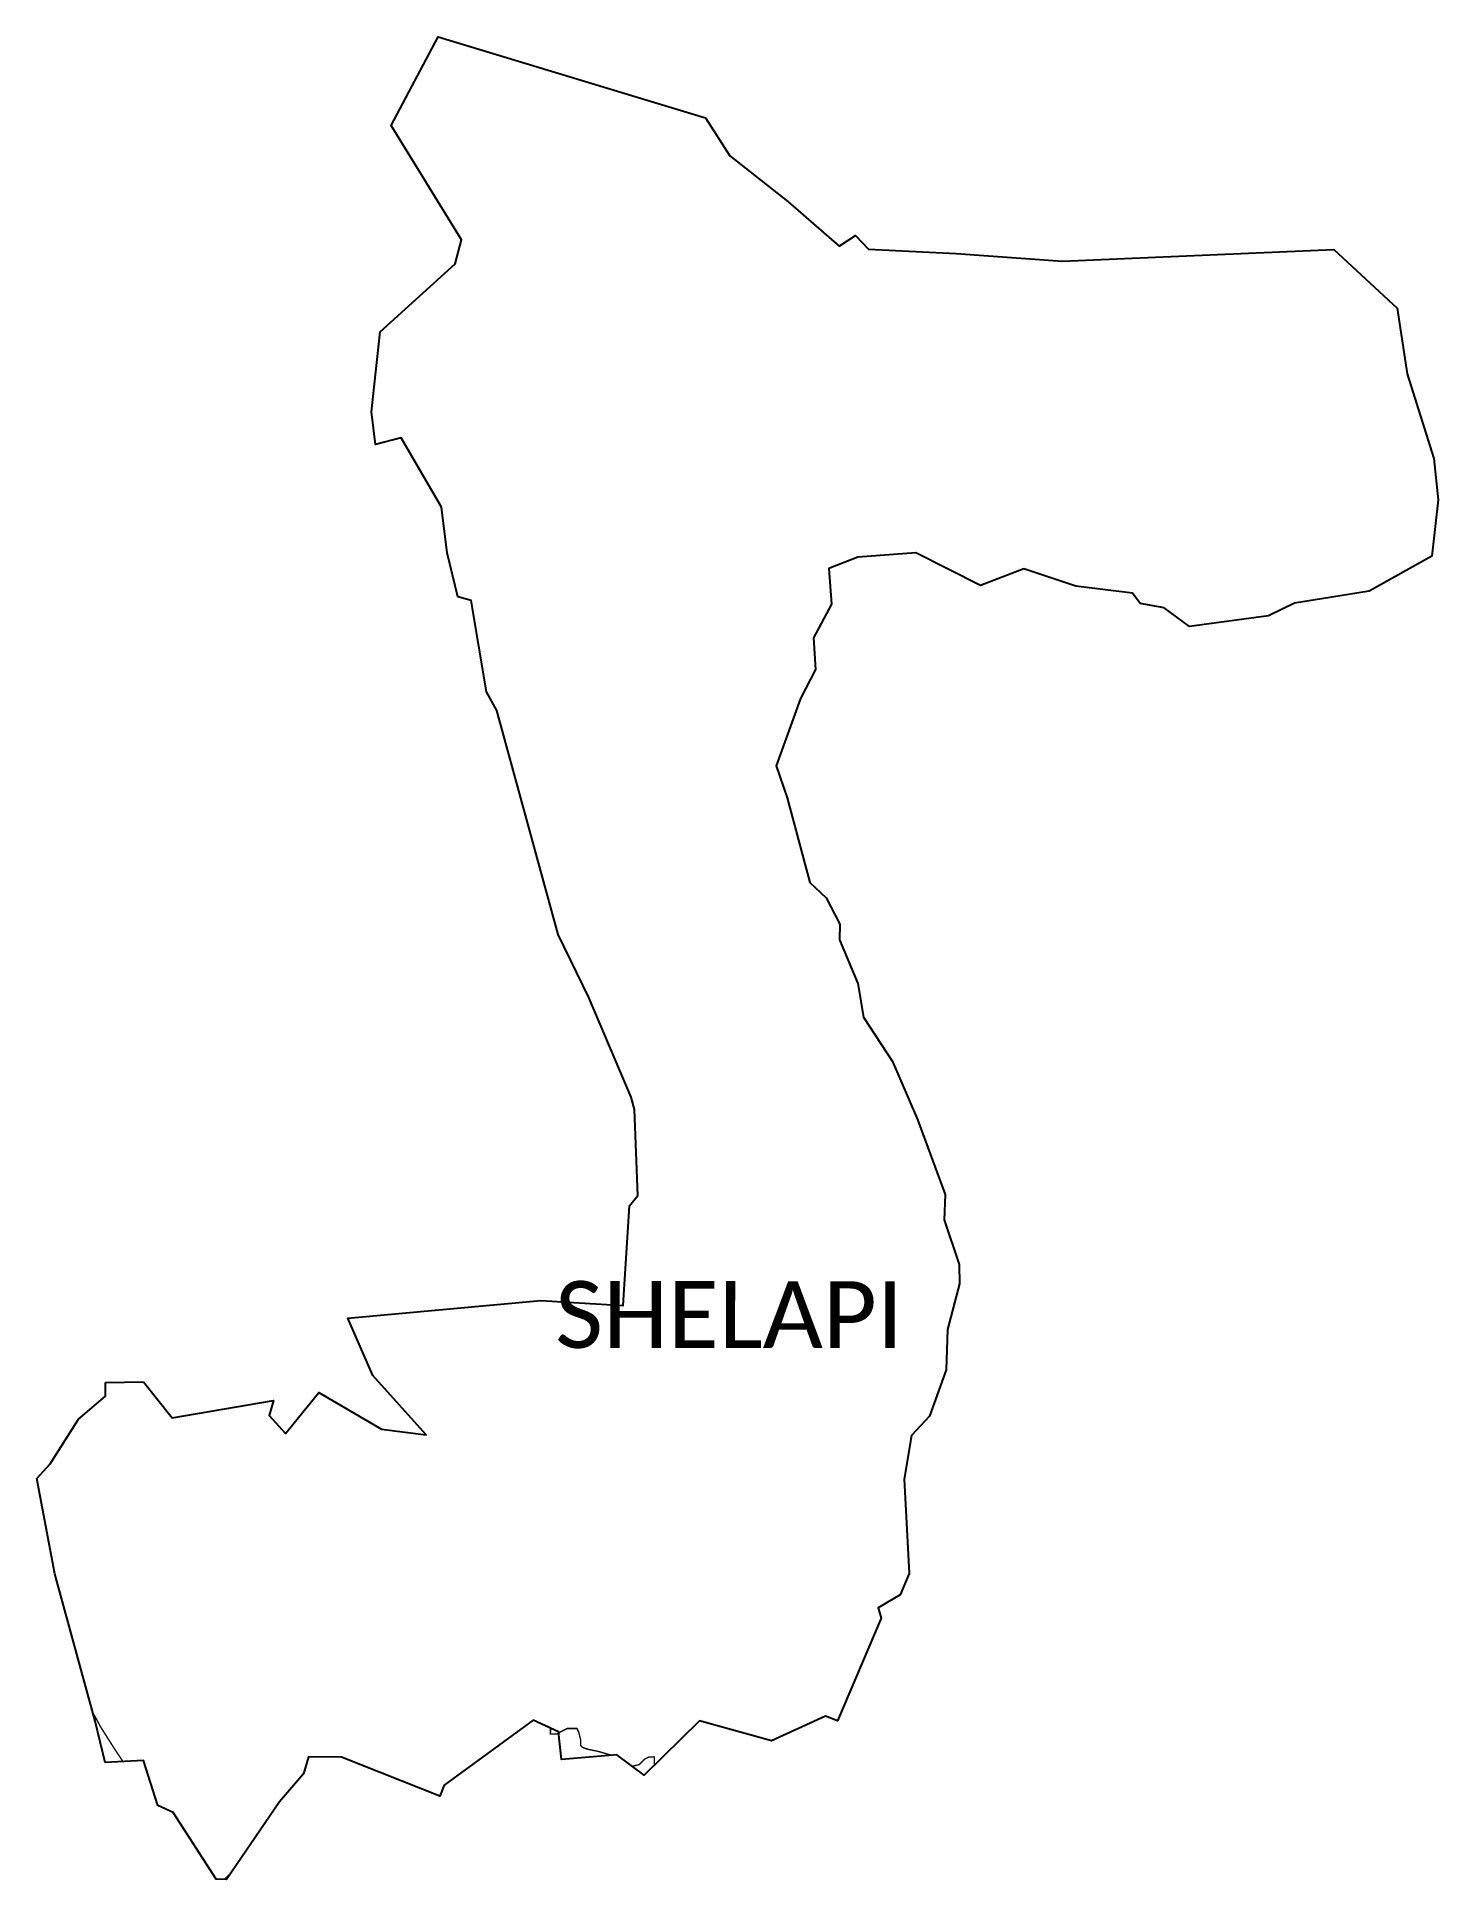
# Model space of a CAD drawing. Header units: metres. Extents: x 340396 to 343408, y 1762642 to 1766604.
import ezdxf

# ---------------------------------------------------------------- set-up
doc = ezdxf.new("R2010")
doc.units = ezdxf.units.M
for name, color, linetype in [('HAZARDS LINE', 1, 'Continuous'), ('village', 3, 'Continuous'), ('VILLAGE NAME', 250, 'Continuous')]:
    doc.layers.add(name, color=color, linetype=linetype)
doc.styles.get("Standard").update_dxf_attribs({"font": 'simplex.shx'})

msp = doc.modelspace()

# ---------------------------------------------------------------- linework, layer by layer
at = {"color": 3, "true_color": 0x00ff00, "flags": 128}
msp.add_lwpolyline([(340543.6, 1763711.1), (340625.2, 1763713)], dxfattribs=at)
at = {"layer": 'HAZARDS LINE', "lineweight": 18, "const_width": 3}
for points in [[(340580.9, 1762896.7), (340561.6, 1762925.7), (340533.3, 1762970.5), (340516.5, 1763001.3)], [(341630.9, 1762910.1), (341629.7, 1762910.5), (341601.3, 1762918.7), (341581, 1762922.8), (341568.8, 1762926.9), (341564.8, 1762931), (341564.8, 1762943.2), (341560.8, 1762959.5), (341556.7, 1762967.6), (341548.6, 1762967.6), (341540.5, 1762967.6), (341536.4, 1762967.7), (341520.2, 1762959.6), (341516.1, 1762955.5), (341503.9, 1762955.6), (341499.8, 1762955.6), (341499.9, 1762959.6), (341499.9, 1762967.8), (341495.8, 1762971.8), (341483.7, 1762975.9), (341483.5, 1762975.9)], [(341723, 1762888.3), (341723, 1762889.9), (341723.1, 1762898.1), (341723.1, 1762906.2), (341719, 1762906.2), (341715, 1762906.2), (341710.9, 1762906.2), (341702.8, 1762902.2), (341694.6, 1762894.1), (341690.5, 1762890), (341675.6, 1762886.3)], [(340813.8, 1762658), (340812.6, 1762656.9), (340800.4, 1762644.8), (340800.1, 1762643.2)]]:
    msp.add_lwpolyline(points, dxfattribs=at)
at = {"layer": 'village', "color": 3, "true_color": 0x00ff00}
for points in [[(340625.2, 1763713, 0), (340687.1, 1763635.1, 0), (340904.8, 1763672.6, 0), (340895, 1763640.3, 0), (340930.6, 1763601.9, 0), (341001.9, 1763690.1, 0), (341137, 1763611.3, 0), (341232.7, 1763599.1, 0), (341118.1, 1763726.3, 0), (341064, 1763850, 0), (341479.4, 1763887.9, 0), (341656.5, 1763877.1, 0), (341669.6, 1764091.5, 0), (341687.7, 1764113.7, 0), (341680.2, 1764298.4, 0), (341673.2, 1764324.9, 0), (341582.7, 1764538.8, 0), (341516.7, 1764674.6, 0), (341384.5, 1765155.8, 0), (341362.1, 1765196.1, 0), (341329.7, 1765392.3, 0), (341301.1, 1765400, 0), (341278.1, 1765495, 0), (341265.9, 1765592.8, 0), (341178.7, 1765742, 0), (341124, 1765728, 0), (341115.1, 1765797.7, 0), (341133.6, 1765970.2, 0), (341294.8, 1766115.8, 0), (341308.7, 1766167.6, 0), (341157.5, 1766413.7, 0), (341258.8, 1766604, 0), (341832.9, 1766429.8, 0), (341885.2, 1766348.3, 0), (342010.4, 1766249.9, 0), (342120.5, 1766153.9, 0), (342155.7, 1766177.2, 0), (342183.7, 1766147.7, 0), (342372.1, 1766138.3, 0), (342600.2, 1766121.9, 0), (343183.7, 1766146.6, 0), (343319.9, 1766020.8, 0), (343341.3, 1765879.9, 0), (343398.5, 1765697.9, 0), (343407.9, 1765608.6, 0)], [(343407.9, 1765608.6, 0), (343394.3, 1765487.7, 0), (343260, 1765412.3, 0), (343099.3, 1765386.8, 0), (343043.4, 1765359.5, 0), (342873.5, 1765336.8, 0), (342819, 1765376.8, 0), (342767.7, 1765386.1, 0), (342750.7, 1765408.5, 0), (342628.9, 1765423.4, 0), (342517.4, 1765460.2, 0), (342424.1, 1765425, 0), (342285.5, 1765495.1, 0), (342160.6, 1765485.7, 0), (342098.4, 1765460.9, 0), (342104.3, 1765384.4, 0), (342065.2, 1765312.2, 0), (342069.4, 1765244.4, 0), (342037.1, 1765181.6, 0), (341985.1, 1765037.2, 0), (342008.7, 1764968.5, 0), (342057.5, 1764786.2, 0), (342092.4, 1764753.1, 0), (342121.8, 1764696.3, 0), (342121, 1764662.9, 0), (342160.3, 1764569.4, 0), (342172.4, 1764496.9, 0), (342234.9, 1764401.1, 0), (342288.7, 1764276.8, 0), (342348.5, 1764115.8, 0), (342346.4, 1764061.2, 0), (342378.2, 1763965, 0), (342379.2, 1763923.4, 0), (342353.6, 1763825.5, 0), (342350.3, 1763738.4, 0), (342314.4, 1763639, 0), (342275.7, 1763597.7, 0), (342259.8, 1763503.8, 0), (342270.7, 1763300.9, 0), (342251.4, 1763254.6, 0), (342204.2, 1763226.8, 0), (342210.4, 1763204.9, 0), (342117.1, 1762984.1, 0), (342090.9, 1762994.2, 0), (341975, 1762940.8, 0), (341820.2, 1762983.8, 0), (341701.4, 1762867.1, 0), (341642.3, 1762911.1, 0), (341523.6, 1762901.1, 0), (341517.3, 1762960.2, 0), (341462.5, 1762985.7, 0), (341271.7, 1762846, 0), (341262.2, 1762822.5, 0), (341050.8, 1762905.9, 0), (340980, 1762906.4, 0), (340968.8, 1762870.3, 0), (340917.5, 1762810.1, 0), (340803.6, 1762643, 0), (340781.1, 1762644, 0), (340688.6, 1762787.4, 0), (340656, 1762802.3, 0), (340624.8, 1762899, 0), (340542.6, 1762894.6, 0), (340521.4, 1762983.6, 0), (340434.4, 1763299.9, 0), (340395.9, 1763505, 0), (340424.7, 1763536.8, 0), (340485.5, 1763632.8, 0), (340543.1, 1763681.8, 0), (340543.6, 1763711.1, 0)]]:
    msp.add_polyline3d(points, dxfattribs=at)

# ---------------------------------------------------------------- texts
at = {"layer": 'VILLAGE NAME', "insert": (341510.1, 1763929.4), "char_height": 143.7, "attachment_point": 1, "rotation": 359.9793}
msp.add_mtext_dynamic_manual_height_columns('{\\fCalibri|b0|i0|c0|p34;SHELAPI}', width=1418, gutter_width=718.5, heights=[0], dxfattribs=at)

doc.saveas('drawing.dxf')
